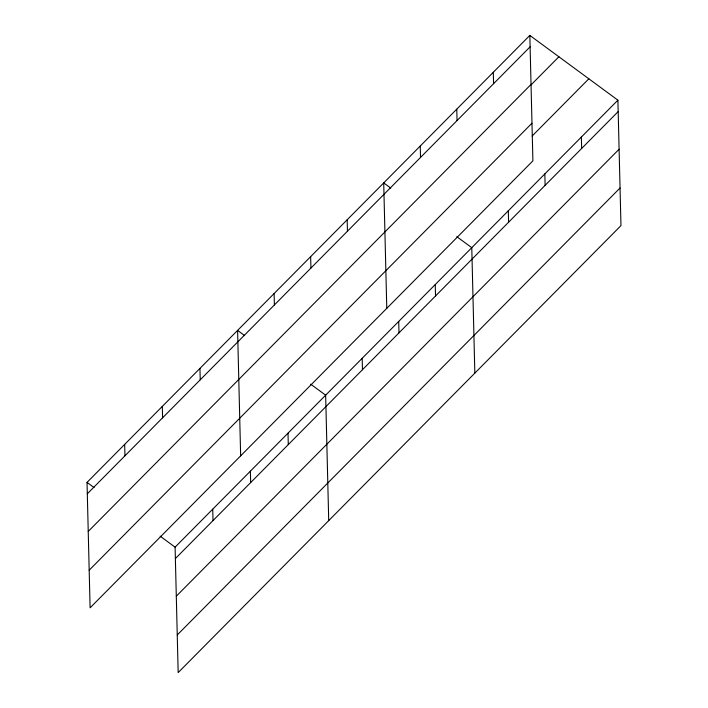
<?xml version="1.0" encoding="UTF-8"?>
<svg xmlns="http://www.w3.org/2000/svg" width="708" height="708" viewBox="0 0 708 708"><rect width="100%" height="100%" fill="white"/><g stroke="black" fill="none" stroke-linecap="round" stroke-linejoin="round"><path stroke-width="1.06" d="M529.832 35.4L532.903 160.84L90.102 607.827L87.031 482.387L529.832 35.4L617.898 100.173L620.969 225.613L178.168 672.6L175.097 547.16L617.898 100.173M87.314 493.795L530.115 46.816M88.234 531.425L531.035 84.447M530.911 85.022L558.895 56.773M89.181 570.197L531.982 123.21M532.097 136.078L588.844 78.8M175.38 558.577L618.181 111.59M176.301 596.207L619.102 149.22M177.248 634.97L620.049 187.992M390.754 188.089L383.709 182.903L386.78 308.343M456.802 236.667L471.776 247.676L474.838 373.125M244.632 335.592L237.587 330.406L240.649 455.855M310.679 384.17L325.653 395.188L328.716 520.628M87.031 482.387L94.076 487.564M160.132 536.151L175.097 547.16M581.365 137.051L581.649 148.468M544.841 173.929L545.116 185.346M508.309 210.807L508.583 222.224M493.308 72.278L493.582 83.694M456.775 109.156L457.049 120.564M435.243 284.554L435.526 295.971M420.242 146.025L420.517 157.442M398.71 321.432L398.993 332.849M362.186 358.31L362.461 369.726M347.177 219.781L347.46 231.197M310.653 256.659L310.927 268.075M288.014 433.181L288.289 444.597M274.12 293.537L274.394 304.944M250.375 471.174L250.659 482.59M212.736 509.167L213.019 520.584M199.948 368.399L200.231 379.815M162.309 406.392L162.592 417.809M124.67 444.385L124.953 455.802"/></g></svg>
